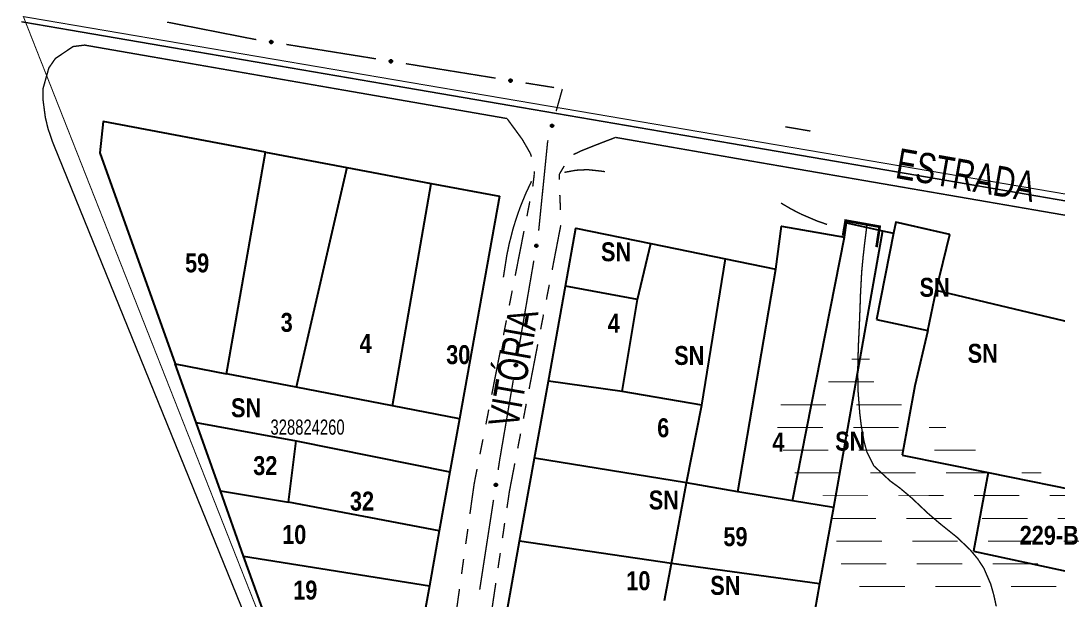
# Model space of a CAD drawing. Extents: x 204381 to 207261, y 4847713 to 4851061.
# Drawn here: x 204381.5 to 204518.5, y 4850832.7 to 4850909.1 of the extents above; entities that cross this region are included whole.
import ezdxf
from ezdxf.enums import TextEntityAlignment as Align

# ---------------------------------------------------------------- set-up
doc = ezdxf.new("R2010")
doc.units = 0
doc.header["$LTSCALE"] = 1.5
doc.header["$MEASUREMENT"] = 0
for name, pattern in [('PHANTOMX2', [5, 2.5, -0.5, 0.5, -0.5, 0.5, -0.5]), ('TRACO_11', [8, 3, -1, 3, -1]), ('TRACO_25', [8, 3, -1, 1, -1, 1, -1])]:
    doc.linetypes.add(name, pattern=pattern)
for name, color, linetype in [('CD-MALHA-LOTES', 40, 'CONTINUOUS'), ('CD_TXT_QUADRA', 7, 'CONTINUOUS'), ('HD-AREA-SUJ-INUND', 170, 'CONTINUOUS'), ('HD-CURSO-PERENE', 170, 'CONTINUOUS'), ('HD-VALAS-DRENOS', 170, 'CONTINUOUS'), ('LM-LIM-SETOR-FISCAL', 7, 'CONTINUOUS'), ('RU-QUADRAS', 210, 'CONTINUOUS'), ('SV-EIXO-ROD-ESTR', 7, 'CONTINUOUS'), ('SV-EIXO-RUA-N-PAV', 6, 'CONTINUOUS'), ('SV-FX-DOM-EST', 20, 'CONTINUOUS'), ('SV-PONTE-BUEIRO', 249, 'CONTINUOUS'), ('SV-RUA-NAO-PAV-S-GUIA-C-GUIA', 7, 'PHANTOMX2'), ('SV-RUA-PAVIM-S-GUIA-C-GUIA', 7, 'CONTINUOUS'), ('SV-TXT-EST-M-N-PAV', 7, 'CONTINUOUS'), ('SV-TXT-RUA-PAV-S-GUIA-C-GUIA', 7, 'CONTINUOUS'), ('Th_NmrPort', 7, 'CONTINUOUS')]:
    doc.layers.add(name, color=color, linetype=linetype)
doc.styles.add('ARIAL', font='ARIAL.TTF')
doc.styles.get("Standard").update_dxf_attribs({"font": 'swisscbo.ttf'})
doc.linetypes.add('Limite', pattern='A,20,-3,[130,ltypeshp.shx,S=6.35,R=0,X=0,Y=0],-3,20', length=46)

# ---------------------------------------------------------------- blocks, each defined once
blk = doc.blocks.new('*X0')
at = {"layer": 'HD-AREA-SUJ-INUND', "const_width": 0.13}
for points in [[(204491.175957, 4850864.480925), (204493.175957, 4850864.4815)], [(204493.175957, 4850864.4815), (204493.596266, 4850864.480949)], [(204488.130566, 4850861.480861), (204494.130566, 4850861.481743)], [(204481.803516, 4850858.480765), (204487.803516, 4850858.481386)], [(204491.803516, 4850858.4818), (204497.803516, 4850858.482421)], [(204481.398749, 4850855.480728), (204487.398749, 4850855.4813)], [(204491.398749, 4850855.481681), (204497.398749, 4850855.482253)], [(204501.398749, 4850855.482634), (204503.398749, 4850855.482825)], [(204503.398749, 4850855.482825), (204503.64894, 4850855.48095)], [(204482.124904, 4850852.480702), (204488.124904, 4850852.481237)], [(204492.124904, 4850852.481594), (204498.124904, 4850852.482129)], [(204502.124904, 4850852.482486), (204507.124904, 4850852.482932)], [(204507.124904, 4850852.482932), (204507.571569, 4850852.480957)], [(204483.65965, 4850849.480684), (204489.65965, 4850849.481158)], [(204493.65965, 4850849.481474), (204499.65965, 4850849.481948)], [(204503.65965, 4850849.482264), (204509.65965, 4850849.482738)], [(204513.65965, 4850849.483054), (204515.65965, 4850849.483212)], [(204515.65965, 4850849.483212), (204516.25052, 4850849.48101)], [(204487.351461, 4850846.480688), (204493.351461, 4850846.481139)], [(204497.351461, 4850846.481439), (204503.351461, 4850846.481889)], [(204507.35146, 4850846.48219), (204513.35146, 4850846.48264)], [(204517.35146, 4850846.482941), (204523.35146, 4850846.483391)], [(204488.416343, 4850843.480666), (204494.416343, 4850843.481087)], [(204498.416343, 4850843.481367), (204504.416343, 4850843.481788)], [(204508.416343, 4850843.482068), (204514.416343, 4850843.482489)], [(204518.416343, 4850843.48277), (204524.416343, 4850843.48319)], [(204528.416343, 4850843.483471), (204529.416343, 4850843.483541)], [(204529.416343, 4850843.483541), (204529.930136, 4850843.481081)], [(204489.1863, 4850840.480641), (204495.1863, 4850840.481049)], [(204499.1863, 4850840.481321), (204505.1863, 4850840.481729)], [(204509.1863, 4850840.482001), (204515.1863, 4850840.482409)], [(204519.1863, 4850840.482681), (204525.1863, 4850840.483089)], [(204529.1863, 4850840.483361), (204533.1863, 4850840.483633)], [(204533.1863, 4850840.483633), (204533.373127, 4850840.481083)], [(204489.795773, 4850837.480614), (204495.795773, 4850837.481017)], [(204499.795773, 4850837.481286), (204505.795773, 4850837.481689)], [(204509.795773, 4850837.481957), (204515.795773, 4850837.482361)], [(204519.795773, 4850837.482629), (204525.795773, 4850837.483032)], [(204529.795773, 4850837.483301), (204534.795773, 4850837.483637)], [(204534.795773, 4850837.483637), (204535.109583, 4850837.481067)], [(204492.225358, 4850834.480605), (204498.225358, 4850834.48102)], [(204502.225358, 4850834.481296), (204508.225358, 4850834.481711)], [(204512.225358, 4850834.481988), (204518.225358, 4850834.482402)], [(204522.225358, 4850834.482679), (204528.225358, 4850834.483094)], [(204532.225358, 4850834.48337), (204534.225358, 4850834.483508)], [(204534.225358, 4850834.483508), (204534.976119, 4850834.481033)], [(204496.692234, 4850831.480617), (204502.692234, 4850831.481057)], [(204506.692234, 4850831.48135), (204512.692234, 4850831.481791)], [(204516.692234, 4850831.482084), (204522.692234, 4850831.482524)], [(204526.692234, 4850831.482818), (204532.692234, 4850831.483258)], [(204500.486963, 4850828.480622), (204506.486963, 4850828.481091)], [(204510.486963, 4850828.481403), (204516.486963, 4850828.481873)], [(204520.486963, 4850828.482185), (204526.486963, 4850828.482654)], [(204530.486963, 4850828.482967), (204533.486963, 4850828.483202)], [(204533.486963, 4850828.483202), (204533.751567, 4850828.480954)], [(204503.012534, 4850825.480614), (204509.012534, 4850825.481104)], [(204513.012534, 4850825.48143), (204519.012534, 4850825.48192)], [(204523.012534, 4850825.482247), (204529.012534, 4850825.482737)], [(204533.012534, 4850825.483063), (204533.467481, 4850825.480918)], [(204504.850617, 4850822.480599), (204510.850617, 4850822.481104)], [(204514.850617, 4850822.48144), (204520.850617, 4850822.481945)], [(204524.850617, 4850822.482281), (204530.850617, 4850822.482786)], [(204505.774044, 4850819.480576), (204511.774044, 4850819.481072)], [(204515.774044, 4850819.481403), (204521.774044, 4850819.4819)], [(204525.774044, 4850819.482231), (204531.774043, 4850819.482728)], [(204506.434309, 4850816.480549), (204512.434309, 4850816.481032)], [(204516.434309, 4850816.481353), (204522.434309, 4850816.481836)], [(204526.434309, 4850816.482158), (204532.434309, 4850816.48264)], [(204536.434309, 4850816.482962), (204537.434309, 4850816.483043)], [(204537.434309, 4850816.483043), (204537.83336, 4850816.480863)], [(204506.62543, 4850813.480518), (204512.62543, 4850813.480978)], [(204516.62543, 4850813.481284), (204522.62543, 4850813.481744)], [(204526.62543, 4850813.482051), (204532.62543, 4850813.482511)], [(204536.62543, 4850813.482817), (204540.62543, 4850813.483124)], [(204540.62543, 4850813.483124), (204541.266194, 4850813.480864)], [(204506.802821, 4850810.480487), (204512.802821, 4850810.480904)], [(204516.802821, 4850810.481182), (204522.802821, 4850810.481599)], [(204526.802821, 4850810.481877), (204532.802821, 4850810.482294)], [(204536.802821, 4850810.482572), (204542.802821, 4850810.482989)], [(204546.802821, 4850810.483267), (204548.802821, 4850810.483406)], [(204548.802821, 4850810.483406), (204549.083589, 4850810.48091)], [(204506.971428, 4850807.480456), (204512.971428, 4850807.480849)], [(204516.971428, 4850807.481111), (204522.971428, 4850807.481505)], [(204526.971428, 4850807.481767), (204532.971428, 4850807.48216)], [(204536.971428, 4850807.482422), (204542.971428, 4850807.482816)], [(204546.971428, 4850807.483078), (204552.971428, 4850807.483471)], [(204506.99, 4850804.480423), (204512.99, 4850804.480811)], [(204516.99, 4850804.48107), (204522.99, 4850804.481459)], [(204526.99, 4850804.481718), (204532.99, 4850804.482106)], [(204536.99, 4850804.482365), (204542.99, 4850804.482753)], [(204546.99, 4850804.483012), (204552.99, 4850804.483401)], [(204506.988527, 4850801.48039), (204512.988527, 4850801.480776)], [(204516.988527, 4850801.481033), (204522.988527, 4850801.481419)], [(204526.988527, 4850801.481677), (204532.988527, 4850801.482063)], [(204536.988527, 4850801.48232), (204542.988527, 4850801.482706)], [(204546.988527, 4850801.482964), (204552.988527, 4850801.48335)], [(204506.914381, 4850798.480356), (204512.914381, 4850798.480743)], [(204516.914381, 4850798.481001), (204522.914381, 4850798.481389)], [(204526.914381, 4850798.481647), (204532.914381, 4850798.482034)], [(204536.914381, 4850798.482292), (204542.914381, 4850798.482679)], [(204546.914381, 4850798.482938), (204552.914381, 4850798.483325)], [(204506.892519, 4850795.480323), (204512.892519, 4850795.480717)], [(204516.892519, 4850795.480979), (204522.892519, 4850795.481373)], [(204526.892519, 4850795.481636), (204532.892519, 4850795.48203)], [(204536.892519, 4850795.482292), (204542.892519, 4850795.482686)], [(204546.892519, 4850795.482949), (204552.892519, 4850795.483343)], [(204507.014517, 4850792.480291), (204513.014517, 4850792.480693)], [(204517.014517, 4850792.480962), (204523.014517, 4850792.481364)], [(204527.014517, 4850792.481632), (204533.014517, 4850792.482035)], [(204537.014517, 4850792.482303), (204543.014517, 4850792.482706)], [(204547.014517, 4850792.482974), (204552.014517, 4850792.483309)], [(204552.014517, 4850792.483309), (204552.476445, 4850792.480746)], [(204507.087941, 4850789.480259), (204513.087941, 4850789.480664)], [(204517.087941, 4850789.480935), (204523.087941, 4850789.48134)], [(204527.087941, 4850789.481611), (204533.087941, 4850789.482016)], [(204537.087941, 4850789.482287), (204543.087941, 4850789.482692)], [(204547.087941, 4850789.482963), (204551.087941, 4850789.483233)], [(204551.087941, 4850789.483233), (204551.830192, 4850789.480706)], [(204507.105084, 4850786.480226), (204513.105084, 4850786.480631)], [(204517.105084, 4850786.480902), (204523.105084, 4850786.481307)], [(204527.105084, 4850786.481578), (204533.105084, 4850786.481983)], [(204537.105084, 4850786.482254), (204543.105084, 4850786.482659)], [(204547.105084, 4850786.48293), (204551.105084, 4850786.4832)], [(204551.105084, 4850786.4832), (204551.849881, 4850786.480673)], [(204507.327476, 4850783.480195), (204513.327476, 4850783.480599)], [(204517.327476, 4850783.480869), (204523.327476, 4850783.481273)], [(204527.327476, 4850783.481543), (204533.327476, 4850783.481947)], [(204537.327476, 4850783.482216), (204543.327476, 4850783.482621)], [(204547.327476, 4850783.48289), (204552.327476, 4850783.483227)], [(204552.327476, 4850783.483227), (204552.379298, 4850783.480646)], [(204507.632379, 4850780.480165), (204513.632379, 4850780.480567)], [(204517.632379, 4850780.480835), (204523.632379, 4850780.481237)], [(204527.632379, 4850780.481504), (204533.632379, 4850780.481906)], [(204537.632379, 4850780.482174), (204543.632379, 4850780.482576)], [(204547.632379, 4850780.482844), (204552.632379, 4850780.483179)], [(204552.632379, 4850780.483179), (204553.250406, 4850780.480621)], [(204508.458958, 4850777.48014), (204514.458958, 4850777.480542)], [(204518.458958, 4850777.48081), (204524.458958, 4850777.481212)], [(204528.458958, 4850777.48148), (204534.458958, 4850777.481882)], [(204538.458958, 4850777.48215), (204544.458958, 4850777.482551)], [(204548.458958, 4850777.482819), (204553.458958, 4850777.483154)], [(204553.458958, 4850777.483154), (204554.065517, 4850777.480596)], [(204509.527277, 4850774.480118), (204515.527277, 4850774.480527)], [(204519.527277, 4850774.480799), (204525.527277, 4850774.481208)], [(204529.527277, 4850774.48148), (204535.527277, 4850774.481889)], [(204539.527277, 4850774.482161), (204545.527277, 4850774.48257)], [(204549.527277, 4850774.482842), (204553.527276, 4850774.483114)], [(204553.527276, 4850774.483114), (204553.60439, 4850774.480559)], [(204511.957941, 4850771.480109), (204517.957941, 4850771.480544)], [(204521.957941, 4850771.480834), (204527.957941, 4850771.481269)], [(204531.957941, 4850771.481559), (204537.957941, 4850771.481994)], [(204541.95794, 4850771.482284), (204547.95794, 4850771.482719)], [(204513.305201, 4850768.48009), (204519.305201, 4850768.480663)], [(204523.305201, 4850768.481046), (204529.305201, 4850768.481619)], [(204533.305201, 4850768.482002), (204535.305201, 4850768.482193)], [(204535.305201, 4850768.482193), (204535.431367, 4850768.480311)], [(204514.084144, 4850765.480065), (204520.084144, 4850765.480695)], [(204524.084143, 4850765.481115), (204530.084143, 4850765.481745)], [(204513.771436, 4850762.480029), (204519.771436, 4850762.480698)], [(204523.771436, 4850762.481144), (204529.771436, 4850762.481814)], [(204513.414843, 4850759.479992), (204519.414843, 4850759.480696)], [(204523.414843, 4850759.481166), (204527.414843, 4850759.481636)], [(204527.414843, 4850759.481636), (204528.028048, 4850759.480138)], [(204512.66328, 4850756.479951), (204518.66328, 4850756.480687)], [(204522.66328, 4850756.481178), (204525.66328, 4850756.481546)], [(204525.66328, 4850756.481546), (204526.045747, 4850756.480085)]]:
    blk.add_lwpolyline(points, dxfattribs=at)

msp = doc.modelspace()

# ---------------------------------------------------------------- linework, layer by layer
at = {"layer": 'CD-MALHA-LOTES', "linetype": 'Continuous', "flags": 128}
for points in [[(204392.37, 4850895.85), (204391.93, 4850891.72)], [(204413.78, 4850891.81), (204392.37, 4850895.85)], [(204391.93, 4850891.72), (204401.86, 4850863.89)], [(204408.67, 4850862.57), (204413.78, 4850891.81)], [(204413.78, 4850891.81), (204424.52, 4850889.78)], [(204424.52, 4850889.78), (204417.86, 4850860.78)], [(204424.52, 4850889.78), (204435.68, 4850887.68)], [(204430.55, 4850858.34), (204435.68, 4850887.68)], [(204435.68, 4850887.68), (204444.68, 4850885.98)], [(204444.68, 4850885.98), (204439.41, 4850856.62)], [(204453.4, 4850874.14), (204454.78, 4850881.78)], [(204454.78, 4850881.78), (204464.69, 4850879.74)], [(204481.18, 4850876.35), (204481.94, 4850882.04)], [(204481.94, 4850882.04), (204490.26, 4850880.59)], [(204495.27, 4850881.44), (204488.82, 4850844.94)], [(204490.26, 4850880.59), (204490.52, 4850882.46)], [(204490.52, 4850882.46), (204495.27, 4850881.44)], [(204497.01, 4850882.55), (204496.73, 4850881.11)], [(204504.14, 4850880.93), (204497.01, 4850882.55)], [(204483.39, 4850845.79), (204490.26, 4850880.59)], [(204496.73, 4850881.11), (204494.47, 4850869.73)], [(204502.36, 4850873.55), (204504.14, 4850880.93)], [(204462.93, 4850872.36), (204464.69, 4850879.74)], [(204464.69, 4850879.74), (204474.56, 4850877.71)], [(204471.42, 4850858.44), (204474.56, 4850877.71)], [(204474.56, 4850877.71), (204481.18, 4850876.35)], [(204476.17, 4850846.97), (204481.18, 4850876.35)], [(204451.15, 4850861.6), (204453.4, 4850874.14)], [(204462.93, 4850872.36), (204453.4, 4850874.14)], [(204501.26, 4850868.28), (204502.36, 4850873.55)], [(204527.66, 4850867.52), (204502.36, 4850873.55)], [(204460.89, 4850860.22), (204462.93, 4850872.36)], [(204494.47, 4850869.73), (204501.26, 4850868.28)], [(204501.26, 4850868.28), (204499.56, 4850860.98), (204497.86, 4850851.81)], [(204401.86, 4850863.89), (204408.67, 4850862.57)], [(204404.63, 4850856.12), (204401.86, 4850863.89)], [(204417.86, 4850860.78), (204408.67, 4850862.57)], [(204430.55, 4850858.34), (204417.86, 4850860.78)], [(204449.32, 4850851.42), (204451.15, 4850861.6)], [(204460.89, 4850860.22), (204451.15, 4850861.6)], [(204471.42, 4850858.44), (204460.89, 4850860.22)], [(204439.41, 4850856.62), (204430.55, 4850858.34)], [(204469.38, 4850848.16), (204471.42, 4850858.44)], [(204439.41, 4850856.62), (204438.15, 4850849.62)], [(204404.63, 4850856.12), (204417.86, 4850853.71)], [(204407.84, 4850847.12), (204404.63, 4850856.12)], [(204416.83, 4850845.61), (204417.86, 4850853.71)], [(204417.86, 4850853.71), (204438.15, 4850849.62)], [(204447.35, 4850840.48), (204449.32, 4850851.42)], [(204469.38, 4850848.16), (204449.32, 4850851.42)], [(204497.86, 4850851.81), (204509.24, 4850849.52)], [(204438.15, 4850849.62), (204436.75, 4850841.82)], [(204509.24, 4850849.52), (204507.28, 4850839.16)], [(204509.24, 4850849.52), (204523.08, 4850846.72)], [(204407.84, 4850847.12), (204416.83, 4850845.61)], [(204410.91, 4850838.51), (204407.84, 4850847.12)], [(204467.43, 4850837.55), (204469.38, 4850848.16)], [(204476.17, 4850846.97), (204469.38, 4850848.16)], [(204483.39, 4850845.79), (204476.17, 4850846.97)], [(204488.82, 4850844.94), (204483.39, 4850845.79)], [(204436.75, 4850841.82), (204416.83, 4850845.61)], [(204488.82, 4850844.94), (204486.95, 4850834.83)], [(204436.75, 4850841.82), (204435.45, 4850834.57)], [(204445.74, 4850831.54), (204447.35, 4850840.48)], [(204467.43, 4850837.55), (204447.35, 4850840.48)], [(204507.28, 4850839.16), (204522.99, 4850835.77)], [(204410.91, 4850838.51), (204435.45, 4850834.57)], [(204413.92, 4850830.08), (204410.91, 4850838.51)], [(204466.49, 4850832.63), (204467.43, 4850837.55)], [(204486.95, 4850834.83), (204467.43, 4850837.55)], [(204486.95, 4850834.83), (204486.02, 4850829.57)], [(204435.45, 4850834.57), (204434.01, 4850826.56)]]:
    msp.add_lwpolyline(points, dxfattribs=at)
at = {"layer": 'CD-MALHA-LOTES', "linetype": 'Continuous'}
msp.add_lwpolyline([(204495.27, 4850881.44), (204496.73, 4850881.11)], dxfattribs=at)
at = {"layer": 'HD-CURSO-PERENE', "const_width": 0.18, "flags": 128}
msp.add_lwpolyline([(204493.21, 4850882.2), (204492.88, 4850879.5), (204492.71, 4850878.01), (204492.52, 4850876), (204492.36, 4850873), (204492.31, 4850871.5), (204492.22, 4850869.17), (204492.08, 4850866.18), (204492.02, 4850864.05), (204492, 4850862.54), (204492.04, 4850860.3), (204492.27, 4850857.33), (204492.45, 4850855.83), (204492.81, 4850853.72), (204493.21, 4850852.25), (204494.13, 4850850.41), (204496.31, 4850848.4), (204497.55, 4850847.5), (204499.11, 4850846.19), (204501.28, 4850844.14), (204502.8, 4850842.84), (204505.14, 4850840.96), (204506.88, 4850839.3), (204507.85, 4850838.13), (204508.67, 4850836.87), (204509.56, 4850834.8), (204509.97, 4850833.35), (204510.29, 4850831.88)], dxfattribs=at)
at = {"layer": 'HD-VALAS-DRENOS', "const_width": 0.18, "flags": 128}
for points in [[(204454.25, 4850889.32), (204454.79, 4850889.42)], [(204454.79, 4850889.42), (204456.24, 4850889.49)], [(204456.24, 4850889.49), (204456.29, 4850889.5)], [(204456.29, 4850889.5), (204458.23, 4850889.29)], [(204453.27, 4850889.14), (204454.25, 4850889.32)], [(204458.23, 4850889.29), (204458.33, 4850889.28)], [(204458.33, 4850889.28), (204458.61, 4850889.22)], [(204448.22, 4850886.47), (204448.81, 4850887.72)], [(204448.81, 4850887.72), (204448.86, 4850887.83)], [(204448.86, 4850887.83), (204448.93, 4850887.97)], [(204447.42, 4850884.53), (204447.98, 4850885.9)], [(204447.98, 4850885.9), (204448.22, 4850886.47)], [(204446.93, 4850883.12), (204447.25, 4850884.04)], [(204447.25, 4850884.04), (204447.42, 4850884.53)], [(204481.87, 4850885.09), (204482.73, 4850884.58)], [(204482.73, 4850884.58), (204483.17, 4850884.32)], [(204483.17, 4850884.32), (204484.49, 4850883.64)], [(204446.48, 4850881.68), (204446.92, 4850883.09)], [(204446.92, 4850883.09), (204446.93, 4850883.12)], [(204484.49, 4850883.64), (204484.51, 4850883.63)], [(204484.51, 4850883.63), (204486.33, 4850882.85)], [(204486.33, 4850882.85), (204486.59, 4850882.74)], [(204486.59, 4850882.74), (204487.27, 4850882.5)], [(204446.35, 4850881.17), (204446.48, 4850881.68)], [(204487.27, 4850882.5), (204487.94, 4850882.27)], [(204445.98, 4850879.72), (204446.35, 4850881.17)], [(204445.67, 4850878.25), (204445.88, 4850879.23)], [(204445.88, 4850879.23), (204445.98, 4850879.72)], [(204445.21, 4850875.29), (204445.67, 4850878.25)], [(204445.67, 4850878.25), (204445.67, 4850878.25)]]:
    msp.add_lwpolyline(points, dxfattribs=at)
at = {"layer": 'LM-LIM-SETOR-FISCAL', "linetype": 'Limite', "ltscale": 0.1, "const_width": 0.13, "flags": 128}
msp.add_lwpolyline([(206960.49, 4848346.74), (206519.68, 4848013.26), (206524.96, 4848001.52), (206186.17, 4847750.07), (206137.65, 4847714.77), (206055.88, 4847783.52), (206022.18, 4847808.19), (206018.12, 4847816.07), (206019.95, 4847830.66), (206053.3, 4847836.03), (206059.06, 4847868.43), (206040.45, 4847926.27), (206039.82, 4847951.17), (206026.44, 4847964.39), (205980.98, 4848000.04), (205948.86, 4848053.95), (205885.79, 4848047.59), (205885.38, 4848100.28), (205758.68, 4848087.81), (205748.41, 4848134.36), (205855.06, 4848144.19), (205857.54, 4848167.98), (205826.48, 4848206.22), (205791.25, 4848260.92), (205756.8, 4848299.01), (205692.97, 4848280.46), (205710.22, 4848439.16), (205051.32, 4848428.57), (204677.84, 4848416.25), (204661.89, 4848420.75), (204677.59, 4848456.68), (204685.73, 4848493.72), (204687.66, 4848576.43), (204676.79, 4848658.68), (204674.85, 4848798.87), (204665.61, 4849337.36), (204658.49, 4849545.69), (204657.02, 4849545.63), (204645.12, 4849704.28), (204643.71, 4849869.24), (204651.14, 4849927.22), (204647.62, 4849990.33), (204636.26, 4850264.54), (204381.83, 4850909.69), (204986.84, 4850806.73), (205140.83, 4850787.35), (205201.03, 4850796.27), (205245.63, 4850823.19), (205310.25, 4850896.98), (205324.08, 4850905.65), (205327.72, 4850908.15), (205339.74, 4850916.46), (205358.28, 4850945.44), (205381.54, 4850978.24), (205458.47, 4851060.64), (205958.1, 4850305), (206256.21, 4850261.19), (206296.36, 4850246.47), (206381.84, 4850187.26), (206402.35, 4850183.32), (206465.45, 4850155.1), (206438.69, 4850087.64), (206416.16, 4850016.08), (206422.43, 4850015.06), (206376.86, 4849879.93), (206318.97, 4849888.04), (206311.32, 4849828.25), (206177.89, 4849842.97), (206161.27, 4849779.77), (206627.66, 4849358.82), (206746.45, 4849445.1), (206955.53, 4849187.19), (207019.34, 4849111.98), (207025.31, 4849104.91), (207033.93, 4849094.44), (207048.4, 4849077.1), (207039.09, 4849069.24), (207026.18, 4849059.14), (207002.58, 4849038.25), (206981.71, 4849023.09), (206966.26, 4849011.39), (206958.44, 4849004.76), (206968.98, 4848989.87), (206978.67, 4848976.02), (207002.49, 4848944.75), (207008.79, 4848936.89), (207034.07, 4848905.39), (207054.15, 4848879.42), (207075.28, 4848852.41), (207089.04, 4848833.89), (207099.68, 4848804.07), (207108.98, 4848791.97), (207114.21, 4848785.08), (207138.58, 4848756.16), (207148.67, 4848740.27), (207162.16, 4848719.72), (207199.66, 4848661.86), (207214.13, 4848640.25), (207233.64, 4848611.27), (207250.42, 4848586.92), (207261.26, 4848571.24), (207169.66, 4848504.88), (207140.72, 4848483.45), (207106.7, 4848455.88), (207093.59, 4848446.09), (207051.18, 4848413.73)], close=True, dxfattribs=at)
at = {"layer": 'RU-QUADRAS', "color": 6, "linetype": 'Continuous', "const_width": 0.18}
msp.add_lwpolyline([(204391.93, 4850891.72), (204392.37, 4850895.85), (204444.68, 4850885.98), (204429.65, 4850802.29), (204423.46, 4850803.32)], close=True, dxfattribs=at)
msp.add_lwpolyline([(204515.27, 4850758.74), (204486.41, 4850765.18), (204498.03, 4850827.43), (204486.02, 4850829.57), (204474.98, 4850767.68), (204435.46, 4850774.39), (204454.78, 4850881.78), (204481.18, 4850876.35), (204481.94, 4850882.04), (204490.26, 4850880.59), (204490.52, 4850882.46), (204496.73, 4850881.11), (204497.01, 4850882.55), (204504.14, 4850880.93), (204502.36, 4850873.55), (204527.66, 4850867.52)], dxfattribs=at)
at = {"layer": 'SV-EIXO-ROD-ESTR', "const_width": 0.18, "flags": 128}
for points in [[(204400.81, 4850908.96), (204411.6, 4850906.84)], [(204411.6, 4850906.84), (204412.16, 4850906.73)], [(204412.16, 4850906.73), (204412.59, 4850906.66)], [(204416.54, 4850906.02), (204428.38, 4850904.12)], [(204432.33, 4850903.48), (204444.18, 4850901.57)], [(204448.13, 4850900.93), (204451.09, 4850900.46)], [(204451.09, 4850900.46), (204451.91, 4850900.33)], [(204482.44, 4850895.15), (204485.4, 4850894.65)], [(204485.4, 4850894.65), (204485.76, 4850894.59)]]:
    msp.add_lwpolyline(points, dxfattribs=at)
at = {"layer": 'SV-EIXO-ROD-ESTR', "flags": 128}
for points in [[(204414.44, 4850906.47), (204414.48, 4850906.5), (204414.52, 4850906.52), (204414.55, 4850906.53), (204414.59, 4850906.52), (204414.62, 4850906.51), (204414.65, 4850906.5), (204414.69, 4850906.47), (204414.72, 4850906.43), (204414.73, 4850906.39), (204414.74, 4850906.35), (204414.73, 4850906.32), (204414.73, 4850906.28), (204414.71, 4850906.25), (204414.68, 4850906.22), (204414.64, 4850906.19), (204414.6, 4850906.17), (204414.57, 4850906.17), (204414.53, 4850906.17), (204414.5, 4850906.18), (204414.46, 4850906.2), (204414.43, 4850906.22), (204414.4, 4850906.26), (204414.39, 4850906.3), (204414.38, 4850906.34), (204414.39, 4850906.37), (204414.39, 4850906.41), (204414.41, 4850906.44), (204414.44, 4850906.47)], [(204430.23, 4850903.93), (204430.27, 4850903.96), (204430.31, 4850903.98), (204430.35, 4850903.98), (204430.38, 4850903.98), (204430.42, 4850903.97), (204430.45, 4850903.95), (204430.48, 4850903.93), (204430.51, 4850903.89), (204430.53, 4850903.84), (204430.53, 4850903.81), (204430.53, 4850903.77), (204430.52, 4850903.74), (204430.5, 4850903.71), (204430.48, 4850903.67), (204430.44, 4850903.65), (204430.4, 4850903.63), (204430.36, 4850903.63), (204430.33, 4850903.63), (204430.29, 4850903.64), (204430.26, 4850903.65), (204430.23, 4850903.68), (204430.2, 4850903.72), (204430.18, 4850903.76), (204430.18, 4850903.79), (204430.18, 4850903.83), (204430.19, 4850903.86), (204430.2, 4850903.9), (204430.23, 4850903.93)], [(204446.03, 4850901.38), (204446.07, 4850901.41), (204446.11, 4850901.43), (204446.15, 4850901.44), (204446.18, 4850901.43), (204446.21, 4850901.42), (204446.25, 4850901.41), (204446.28, 4850901.38), (204446.31, 4850901.34), (204446.32, 4850901.3), (204446.33, 4850901.26), (204446.33, 4850901.23), (204446.32, 4850901.19), (204446.3, 4850901.16), (204446.27, 4850901.13), (204446.23, 4850901.1), (204446.19, 4850901.08), (204446.16, 4850901.08), (204446.12, 4850901.08), (204446.09, 4850901.09), (204446.06, 4850901.11), (204446.02, 4850901.13), (204446, 4850901.17), (204445.98, 4850901.21), (204445.97, 4850901.25), (204445.98, 4850901.28), (204445.99, 4850901.32), (204446, 4850901.35), (204446.03, 4850901.38)]]:
    msp.add_lwpolyline(points, close=True, dxfattribs=at)
for points in [[(204414.38, 4850906.34), (204414.73, 4850906.32)], [(204414.39, 4850906.41), (204414.73, 4850906.39)], [(204414.39, 4850906.39), (204414.73, 4850906.37)], [(204414.39, 4850906.37), (204414.74, 4850906.35)], [(204414.39, 4850906.36), (204414.73, 4850906.33)], [(204414.39, 4850906.32), (204414.73, 4850906.3)], [(204414.39, 4850906.3), (204414.73, 4850906.28)], [(204414.4, 4850906.28), (204414.71, 4850906.27)], [(204414.4, 4850906.26), (204414.71, 4850906.25)], [(204414.41, 4850906.44), (204414.72, 4850906.43)], [(204414.41, 4850906.42), (204414.72, 4850906.41)], [(204414.42, 4850906.46), (204414.7, 4850906.45)], [(204414.42, 4850906.25), (204414.69, 4850906.24)], [(204414.43, 4850906.22), (204414.68, 4850906.22)], [(204414.44, 4850906.47), (204414.69, 4850906.47)], [(204414.45, 4850906.21), (204414.65, 4850906.21)], [(204414.46, 4850906.49), (204414.66, 4850906.48)], [(204414.46, 4850906.2), (204414.64, 4850906.19)], [(204414.48, 4850906.5), (204414.65, 4850906.5)], [(204414.48, 4850906.19), (204414.62, 4850906.18)], [(204414.5, 4850906.51), (204414.63, 4850906.51)], [(204414.5, 4850906.18), (204414.6, 4850906.17)], [(204414.52, 4850906.52), (204414.62, 4850906.51)], [(204430.18, 4850903.83), (204430.53, 4850903.81)], [(204430.18, 4850903.81), (204430.53, 4850903.79)], [(204430.18, 4850903.79), (204430.53, 4850903.77)], [(204430.18, 4850903.78), (204430.52, 4850903.76)], [(204430.18, 4850903.76), (204430.52, 4850903.74)], [(204430.19, 4850903.86), (204430.53, 4850903.84)], [(204430.19, 4850903.85), (204430.53, 4850903.83)], [(204430.19, 4850903.74), (204430.51, 4850903.72)], [(204430.2, 4850903.9), (204430.51, 4850903.89)], [(204430.2, 4850903.88), (204430.52, 4850903.87)], [(204430.2, 4850903.72), (204430.5, 4850903.71)], [(204430.22, 4850903.91), (204430.49, 4850903.9)], [(204430.22, 4850903.7), (204430.49, 4850903.69)], [(204430.23, 4850903.93), (204430.48, 4850903.93)], [(204430.23, 4850903.68), (204430.48, 4850903.67)], [(204430.25, 4850903.67), (204430.45, 4850903.66)], [(204430.26, 4850903.94), (204430.46, 4850903.94)], [(204430.26, 4850903.65), (204430.44, 4850903.65)], [(204430.27, 4850903.96), (204430.45, 4850903.95)], [(204430.28, 4850903.64), (204430.41, 4850903.64)], [(204430.29, 4850903.64), (204430.4, 4850903.63)], [(204430.3, 4850903.97), (204430.43, 4850903.96)], [(204430.31, 4850903.98), (204430.42, 4850903.97)], [(204445.97, 4850901.25), (204446.33, 4850901.23)], [(204445.98, 4850901.28), (204446.33, 4850901.26)], [(204445.98, 4850901.27), (204446.33, 4850901.24)], [(204445.98, 4850901.23), (204446.32, 4850901.21)], [(204445.98, 4850901.21), (204446.32, 4850901.19)], [(204445.99, 4850901.32), (204446.32, 4850901.3)], [(204445.99, 4850901.3), (204446.32, 4850901.28)], [(204445.99, 4850901.19), (204446.3, 4850901.18)], [(204446, 4850901.35), (204446.31, 4850901.34)], [(204446, 4850901.33), (204446.31, 4850901.32)], [(204446, 4850901.17), (204446.3, 4850901.16)], [(204446.01, 4850901.16), (204446.28, 4850901.15)], [(204446.02, 4850901.37), (204446.29, 4850901.36)], [(204446.02, 4850901.13), (204446.27, 4850901.13)], [(204446.03, 4850901.38), (204446.28, 4850901.38)], [(204446.05, 4850901.4), (204446.26, 4850901.39)], [(204446.05, 4850901.12), (204446.25, 4850901.12)], [(204446.06, 4850901.11), (204446.23, 4850901.1)], [(204446.07, 4850901.41), (204446.25, 4850901.41)], [(204446.08, 4850901.1), (204446.21, 4850901.09)], [(204446.09, 4850901.42), (204446.22, 4850901.42)], [(204446.09, 4850901.09), (204446.19, 4850901.08)], [(204446.11, 4850901.43), (204446.21, 4850901.42)]]:
    msp.add_lwpolyline(points, dxfattribs=at)
at = {"layer": 'SV-EIXO-RUA-N-PAV', "const_width": 0.18, "flags": 128}
for points in [[(204452.18, 4850897.22), (204452.99, 4850900.11)], [(204452.99, 4850900.11), (204453, 4850900.13)], [(204449.87, 4850881.43), (204450.97, 4850892.38)], [(204450.97, 4850892.38), (204451.05, 4850893.2)], [(204451.05, 4850893.2), (204451.1, 4850893.37)], [(204447.2, 4850865.66), (204449.23, 4850877.49)], [(204444.71, 4850851.14), (204446.52, 4850861.72)], [(204444.67, 4850850.87), (204444.71, 4850851.14)], [(204444.52, 4850849.88), (204444.67, 4850850.87)], [(204442.08, 4850834.07), (204443.91, 4850845.93)]]:
    msp.add_lwpolyline(points, dxfattribs=at)
at = {"layer": 'SV-EIXO-RUA-N-PAV', "flags": 128}
for points in [[(204451.49, 4850895.18), (204451.47, 4850895.23), (204451.46, 4850895.27), (204451.45, 4850895.3), (204451.46, 4850895.34), (204451.48, 4850895.37), (204451.49, 4850895.4), (204451.52, 4850895.43), (204451.57, 4850895.46), (204451.61, 4850895.47), (204451.65, 4850895.47), (204451.68, 4850895.46), (204451.71, 4850895.45), (204451.74, 4850895.43), (204451.77, 4850895.4), (204451.8, 4850895.35), (204451.81, 4850895.31), (204451.81, 4850895.28), (204451.8, 4850895.24), (204451.79, 4850895.21), (204451.77, 4850895.18), (204451.74, 4850895.15), (204451.7, 4850895.13), (204451.66, 4850895.11), (204451.62, 4850895.11), (204451.59, 4850895.12), (204451.55, 4850895.13), (204451.52, 4850895.15), (204451.49, 4850895.18)], [(204449.43, 4850879.33), (204449.4, 4850879.37), (204449.39, 4850879.41), (204449.38, 4850879.45), (204449.39, 4850879.48), (204449.39, 4850879.52), (204449.41, 4850879.55), (204449.44, 4850879.58), (204449.48, 4850879.61), (204449.52, 4850879.63), (204449.55, 4850879.63), (204449.59, 4850879.63), (204449.62, 4850879.62), (204449.66, 4850879.6), (204449.69, 4850879.58), (204449.72, 4850879.53), (204449.73, 4850879.5), (204449.74, 4850879.46), (204449.73, 4850879.42), (204449.72, 4850879.39), (204449.71, 4850879.36), (204449.68, 4850879.32), (204449.64, 4850879.3), (204449.6, 4850879.28), (204449.57, 4850879.28), (204449.53, 4850879.28), (204449.5, 4850879.29), (204449.46, 4850879.3), (204449.43, 4850879.33)], [(204446.73, 4850863.56), (204446.7, 4850863.6), (204446.68, 4850863.64), (204446.68, 4850863.68), (204446.68, 4850863.71), (204446.69, 4850863.75), (204446.71, 4850863.78), (204446.73, 4850863.81), (204446.77, 4850863.84), (204446.82, 4850863.86), (204446.85, 4850863.86), (204446.89, 4850863.86), (204446.92, 4850863.85), (204446.95, 4850863.83), (204446.99, 4850863.81), (204447.01, 4850863.76), (204447.03, 4850863.73), (204447.03, 4850863.69), (204447.03, 4850863.65), (204447.02, 4850863.62), (204447, 4850863.59), (204446.98, 4850863.55), (204446.94, 4850863.53), (204446.9, 4850863.51), (204446.86, 4850863.51), (204446.83, 4850863.51), (204446.79, 4850863.52), (204446.76, 4850863.53), (204446.73, 4850863.56)], [(204444.08, 4850847.78), (204444.05, 4850847.82), (204444.04, 4850847.86), (204444.03, 4850847.9), (204444.03, 4850847.93), (204444.04, 4850847.97), (204444.06, 4850848), (204444.08, 4850848.03), (204444.12, 4850848.06), (204444.16, 4850848.08), (204444.2, 4850848.08), (204444.24, 4850848.08), (204444.27, 4850848.07), (204444.3, 4850848.05), (204444.34, 4850848.03), (204444.37, 4850847.99), (204444.38, 4850847.95), (204444.39, 4850847.91), (204444.38, 4850847.88), (204444.37, 4850847.84), (204444.36, 4850847.81), (204444.33, 4850847.78), (204444.29, 4850847.75), (204444.25, 4850847.73), (204444.22, 4850847.73), (204444.18, 4850847.73), (204444.15, 4850847.74), (204444.11, 4850847.75), (204444.08, 4850847.78)]]:
    msp.add_lwpolyline(points, close=True, dxfattribs=at)
for points in [[(204451.46, 4850895.25), (204451.48, 4850895.38)], [(204451.46, 4850895.27), (204451.48, 4850895.37)], [(204451.47, 4850895.23), (204451.49, 4850895.4)], [(204451.48, 4850895.21), (204451.51, 4850895.41)], [(204451.49, 4850895.18), (204451.52, 4850895.43)], [(204451.51, 4850895.17), (204451.55, 4850895.44)], [(204451.52, 4850895.15), (204451.57, 4850895.46)], [(204451.54, 4850895.15), (204451.59, 4850895.46)], [(204451.55, 4850895.13), (204451.61, 4850895.47)], [(204451.57, 4850895.13), (204451.63, 4850895.46)], [(204451.59, 4850895.12), (204451.65, 4850895.47)], [(204451.6, 4850895.12), (204451.67, 4850895.46)], [(204451.62, 4850895.11), (204451.68, 4850895.46)], [(204451.64, 4850895.12), (204451.7, 4850895.45)], [(204451.66, 4850895.11), (204451.71, 4850895.45)], [(204451.68, 4850895.12), (204451.73, 4850895.43)], [(204451.7, 4850895.13), (204451.74, 4850895.43)], [(204451.72, 4850895.14), (204451.76, 4850895.41)], [(204451.74, 4850895.15), (204451.77, 4850895.4)], [(204451.75, 4850895.17), (204451.78, 4850895.37)], [(204451.77, 4850895.18), (204451.8, 4850895.35)], [(204451.78, 4850895.2), (204451.8, 4850895.33)], [(204451.79, 4850895.21), (204451.81, 4850895.31)], [(204449.39, 4850879.4), (204449.4, 4850879.53)], [(204449.39, 4850879.41), (204449.39, 4850879.52)], [(204449.4, 4850879.37), (204449.41, 4850879.55)], [(204449.42, 4850879.36), (204449.42, 4850879.56)], [(204449.43, 4850879.33), (204449.44, 4850879.58)], [(204449.45, 4850879.32), (204449.46, 4850879.59)], [(204449.46, 4850879.3), (204449.48, 4850879.61)], [(204449.48, 4850879.3), (204449.5, 4850879.61)], [(204449.5, 4850879.29), (204449.52, 4850879.63)], [(204449.51, 4850879.29), (204449.53, 4850879.62)], [(204449.53, 4850879.28), (204449.55, 4850879.63)], [(204449.55, 4850879.28), (204449.58, 4850879.63)], [(204449.57, 4850879.28), (204449.59, 4850879.63)], [(204449.58, 4850879.28), (204449.61, 4850879.62)], [(204449.6, 4850879.28), (204449.62, 4850879.62)], [(204449.62, 4850879.29), (204449.64, 4850879.61)], [(204449.64, 4850879.3), (204449.66, 4850879.6)], [(204449.66, 4850879.32), (204449.67, 4850879.59)], [(204449.68, 4850879.32), (204449.69, 4850879.58)], [(204449.69, 4850879.35), (204449.7, 4850879.55)], [(204449.71, 4850879.36), (204449.72, 4850879.53)], [(204449.72, 4850879.38), (204449.72, 4850879.51)], [(204449.72, 4850879.39), (204449.73, 4850879.5)], [(204446.68, 4850863.64), (204446.69, 4850863.75)], [(204446.69, 4850863.63), (204446.7, 4850863.76)], [(204446.7, 4850863.6), (204446.71, 4850863.78)], [(204446.71, 4850863.59), (204446.72, 4850863.79)], [(204446.73, 4850863.56), (204446.73, 4850863.81)], [(204446.75, 4850863.55), (204446.76, 4850863.82)], [(204446.76, 4850863.53), (204446.77, 4850863.84)], [(204446.78, 4850863.53), (204446.79, 4850863.84)], [(204446.79, 4850863.52), (204446.82, 4850863.86)], [(204446.81, 4850863.52), (204446.83, 4850863.85)], [(204446.83, 4850863.51), (204446.85, 4850863.86)], [(204446.85, 4850863.51), (204446.87, 4850863.86)], [(204446.86, 4850863.51), (204446.89, 4850863.86)], [(204446.88, 4850863.51), (204446.9, 4850863.85)], [(204446.9, 4850863.51), (204446.92, 4850863.85)], [(204446.92, 4850863.52), (204446.94, 4850863.84)], [(204446.94, 4850863.53), (204446.95, 4850863.83)], [(204446.96, 4850863.55), (204446.97, 4850863.82)], [(204446.98, 4850863.55), (204446.99, 4850863.81)], [(204446.99, 4850863.58), (204447, 4850863.78)], [(204447, 4850863.59), (204447.01, 4850863.76)], [(204447.01, 4850863.61), (204447.02, 4850863.74)], [(204447.02, 4850863.62), (204447.03, 4850863.73)], [(204444.04, 4850847.86), (204444.04, 4850847.97)], [(204444.04, 4850847.84), (204444.05, 4850847.97)], [(204444.05, 4850847.82), (204444.06, 4850848)], [(204444.07, 4850847.8), (204444.07, 4850848.01)], [(204444.08, 4850847.78), (204444.08, 4850848.03)], [(204444.1, 4850847.77), (204444.11, 4850848.04)], [(204444.11, 4850847.75), (204444.12, 4850848.06)], [(204444.13, 4850847.75), (204444.14, 4850848.06)], [(204444.15, 4850847.74), (204444.16, 4850848.08)], [(204444.16, 4850847.74), (204444.18, 4850848.07)], [(204444.18, 4850847.73), (204444.2, 4850848.08)], [(204444.2, 4850847.73), (204444.22, 4850848.08)], [(204444.22, 4850847.73), (204444.24, 4850848.08)], [(204444.24, 4850847.73), (204444.25, 4850848.07)], [(204444.25, 4850847.73), (204444.27, 4850848.07)], [(204444.27, 4850847.74), (204444.29, 4850848.06)], [(204444.29, 4850847.75), (204444.3, 4850848.05)], [(204444.31, 4850847.77), (204444.32, 4850848.04)], [(204444.33, 4850847.78), (204444.34, 4850848.03)], [(204444.34, 4850847.8), (204444.35, 4850848)], [(204444.36, 4850847.81), (204444.37, 4850847.99)], [(204444.37, 4850847.83), (204444.37, 4850847.96)], [(204444.37, 4850847.84), (204444.38, 4850847.95)]]:
    msp.add_lwpolyline(points, dxfattribs=at)
at = {"layer": 'SV-FX-DOM-EST', "linetype": 'TRACO_25', "const_width": 0.18, "flags": 128}
for points in [[(204445.69, 4850896.24), (204389.92, 4850905.93)], [(204555.3, 4850877.37), (204531.11, 4850881.46), (204478.45, 4850890.54), (204460.02, 4850893.75)]]:
    msp.add_lwpolyline(points, dxfattribs=at)
at = {"layer": 'SV-PONTE-BUEIRO', "linetype": 'Continuous', "const_width": 0.35, "flags": 128}
msp.add_lwpolyline([(204490.06, 4850880.77), (204490.4, 4850882.77), (204494.89, 4850881.97), (204494.48, 4850879.27)], dxfattribs=at)
at = {"layer": 'SV-RUA-NAO-PAV-S-GUIA-C-GUIA', "linetype": 'TRACO_25', "const_width": 0.18, "flags": 128}
for points in [[(204445.69, 4850896.24), (204446.28, 4850895.43)], [(204446.28, 4850895.43), (204446.58, 4850895.03)], [(204446.58, 4850895.03), (204447.46, 4850893.82)], [(204447.46, 4850893.82), (204447.72, 4850893.47)], [(204460.02, 4850893.75), (204459.09, 4850893.39)], [(204447.72, 4850893.47), (204448.5, 4850892.11)], [(204456.29, 4850892.3), (204455.51, 4850891.99)], [(204456.92, 4850892.55), (204456.29, 4850892.3)], [(204457.22, 4850892.67), (204456.92, 4850892.55)], [(204458.61, 4850893.21), (204457.22, 4850892.67)], [(204459.09, 4850893.39), (204458.61, 4850893.21)], [(204448.5, 4850892.11), (204448.77, 4850891.64)], [(204448.77, 4850891.64), (204448.91, 4850891.21)], [(204455.51, 4850891.99), (204454.47, 4850891.49)], [(204453.25, 4850889.98), (204452.73, 4850889.12)], [(204449.29, 4850888.9), (204449.09, 4850887.27)], [(204449.28, 4850889.26), (204449.29, 4850888.9)], [(204452.61, 4850888.93), (204452.59, 4850888.16)], [(204452.73, 4850889.12), (204452.61, 4850888.93)], [(204448.7, 4850885.31), (204448.32, 4850883.35)], [(204452.66, 4850886.16), (204452.75, 4850884.16)], [(204447.93, 4850881.39), (204446.77, 4850875.5)], [(204452.79, 4850882.17), (204451.65, 4850876.27)], [(204446.38, 4850873.54), (204445.99, 4850871.57)], [(204451.27, 4850874.31), (204450.89, 4850872.35)], [(204450.51, 4850870.38), (204450.13, 4850868.42)], [(204445.61, 4850869.61), (204445.22, 4850867.65)], [(204449.75, 4850866.46), (204448.61, 4850860.56)], [(204444.83, 4850865.69), (204443.67, 4850859.8)], [(204448.23, 4850858.6), (204447.86, 4850856.64)], [(204443.28, 4850857.84), (204442.9, 4850855.88)], [(204442.51, 4850853.91), (204442.12, 4850851.95)], [(204447.48, 4850854.67), (204447.1, 4850852.71)], [(204441.73, 4850849.99), (204441.54, 4850849.01)], [(204446.72, 4850850.75), (204446.15, 4850847.8)], [(204441.54, 4850849.01), (204441.35, 4850848.04)], [(204441.35, 4850848.04), (204440.79, 4850844.07)], [(204446, 4850847.03), (204445.68, 4850844.84)], [(204446.15, 4850847.8), (204446, 4850847.03)], [(204445.38, 4850842.86), (204445.09, 4850840.88)], [(204440.52, 4850842.09), (204440.24, 4850840.11)], [(204444.8, 4850838.9), (204444.5, 4850836.92)], [(204439.96, 4850838.12), (204439.69, 4850836.14)], [(204444.21, 4850834.95), (204443.33, 4850829.01)], [(204439.41, 4850834.16), (204438.58, 4850828.22)]]:
    msp.add_lwpolyline(points, dxfattribs=at)
at = {"layer": 'SV-RUA-PAVIM-S-GUIA-C-GUIA', "linetype": 'TRACO_11', "const_width": 0.18, "flags": 128}
msp.add_lwpolyline([(204381.57, 4850909.01), (204488.79, 4850890.64), (204580.16, 4850874.92), (204637.03, 4850865.64)], dxfattribs=at)
at = {"layer": 'SV-RUA-PAVIM-S-GUIA-C-GUIA', "const_width": 0.18, "flags": 128}
for points in [[(204389.92, 4850905.93), (204388.4, 4850905.74), (204386.06, 4850904.17), (204385.19, 4850902.91), (204384.42, 4850900.17), (204384.43, 4850898.66), (204384.73, 4850896.39), (204385.08, 4850894.92), (204385.68, 4850893.16)], [(204385.68, 4850893.16), (204423.82, 4850799.34)]]:
    msp.add_lwpolyline(points, dxfattribs=at)

# ---------------------------------------------------------------- block references
at = {"layer": 'HD-AREA-SUJ-INUND'}
msp.add_blockref('*X0', (0, 0), dxfattribs=at)

# ---------------------------------------------------------------- texts
at = {"layer": 'CD_TXT_QUADRA', "color": 7, "style": 'ARIAL', "width": 0.7}
msp.add_text('328824260', height=2, dxfattribs=at).set_placement((204414.46, 4850854.53))
at = {"layer": 'SV-TXT-EST-M-N-PAV', "style": 'ARIAL', "width": 0.7}
msp.add_text('ESTRADA', height=4, rotation=350, dxfattribs=at).set_placement((204496.83, 4850888.42))
at = {"layer": 'SV-TXT-RUA-PAV-S-GUIA-C-GUIA', "style": 'ARIAL', "width": 0.7}
msp.add_text('VITÓRIA', height=4, rotation=80, dxfattribs=at).set_placement((204447.14, 4850855.28))
at = {"layer": 'Th_NmrPort', "color": 1}
for s, p in [('SN', (204458.1, 4850878.66)), ('59', (204403.18, 4850877.19)), ('SN', (204500.16, 4850873.97)), ('3', (204415.8, 4850869.35)), ('4', (204459, 4850869.23)), ('4', (204426.22, 4850866.56)), ('30', (204437.66, 4850865.09)), ('SN', (204467.77, 4850864.98)), ('SN', (204506.52, 4850865.26)), ('SN', (204409.25, 4850858.08)), ('6', (204465.52, 4850855.44)), ('4', (204480.73, 4850853.55)), ('SN', (204489.02, 4850853.67)), ('32', (204412.18, 4850850.45)), ('32', (204424.95, 4850845.76)), ('SN', (204464.41, 4850845.91)), ('10', (204416, 4850841.36)), ('59', (204474.26, 4850841.07)), ('229-B', (204513.38, 4850841.25)), ('10', (204461.44, 4850835.26)), ('19', (204417.46, 4850834.02)), ('SN', (204472.53, 4850834.64))]:
    msp.add_text(s, height=2.5, dxfattribs=at).set_placement(p, align=Align.MIDDLE_LEFT)

doc.saveas('drawing.dxf')
